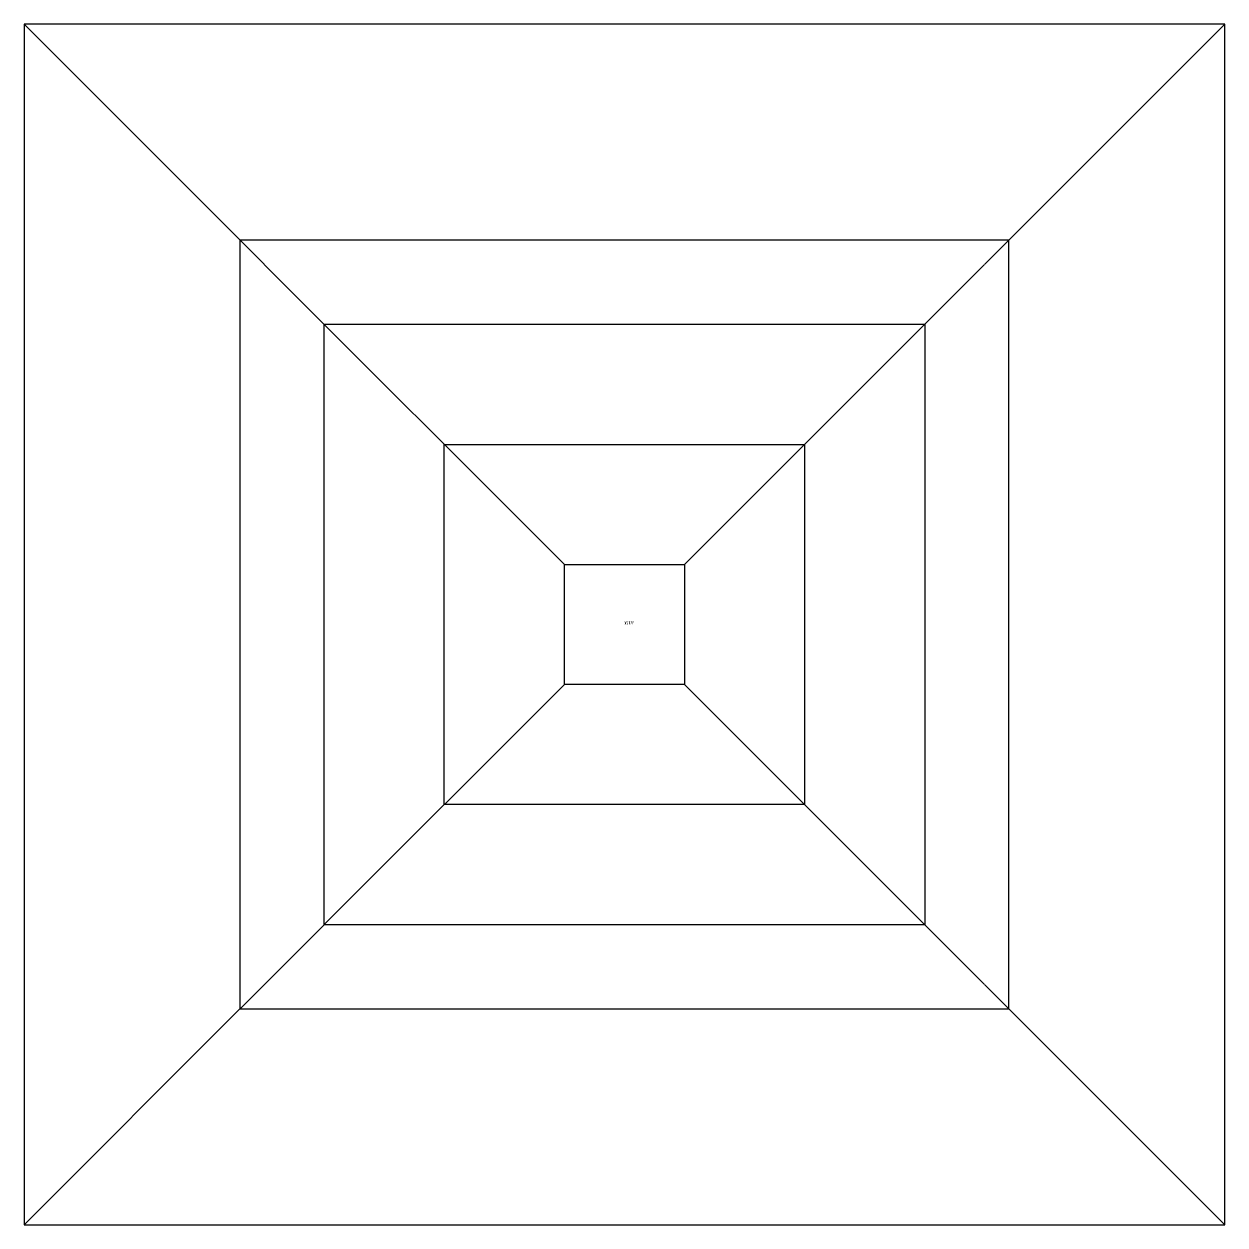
# Model space of a CAD drawing. Header units: millimetres. Extents: x -100 to 100, y -100 to 100.
import ezdxf

# ---------------------------------------------------------------- set-up
doc = ezdxf.new("R2010")
doc.units = ezdxf.units.MM
doc.styles.get("Standard").update_dxf_attribs({"font": 'SimSun.ttf'})

msp = doc.modelspace()

# ---------------------------------------------------------------- linework, layer by layer
for p, q in [((100, 100), (-100, 100)), ((-100, 100), (-60.02, 60)), ((-100, 100), (-100, -100)), ((64.02, 64.02), (100, 100)), ((100, -100), (100, 100)), ((64, 64), (-64.02, 64)), ((-64.02, -64), (-64.02, 64)), ((60, 60), (64, 64)), ((64, -64), (64, 64)), ((-60, 59.97), (-10.01, 9.99)), ((49.99, 49.99), (59.97, 59.97)), ((-50.02, 49.99), (49.99, 49.99)), ((-50.02, -49.99), (-50.02, 49.99)), ((29.99, 29.99), (49.97, 49.97)), ((49.99, 49.99), (49.99, -49.99)), ((-30.02, -29.99), (-30.02, 29.99)), ((-30.02, 29.99), (29.99, 29.99)), ((9.99, 9.99), (29.97, 29.97)), ((29.99, 29.99), (29.99, -29.99)), ((-10.01, 9.99), (9.99, 9.99)), ((-10.01, -9.99), (-10.01, 9.99)), ((9.99, 9.99), (9.99, -9.99)), ((-10.01, -9.99), (-29.99, -29.97)), ((9.99, -9.99), (-10.01, -9.99)), ((9.99, -9.99), (29.97, -29.97)), ((-30.02, -29.99), (-49.99, -49.97)), ((29.99, -29.99), (-30.02, -29.99)), ((29.99, -29.99), (49.97, -49.97)), ((-50.02, -49.99), (-64.02, -64)), ((49.99, -49.99), (-50.02, -49.99)), ((49.99, -49.99), (59.97, -59.97)), ((64, -64), (60, -60)), ((-64.02, -64), (64, -64)), ((-64.04, -64.02), (-100, -100)), ((64.02, -64.02), (100, -100)), ((-100, -100), (100, -100))]:
    msp.add_line(p, q)

# ---------------------------------------------------------------- texts
at = {"width": 0.8, "flags": 9}
for tag in ['YSIZE', 'XSIZE']:
    msp.add_attdef(tag, (-0.01, 0), '200', height=0.5, dxfattribs=at)

doc.saveas('drawing.dxf')
